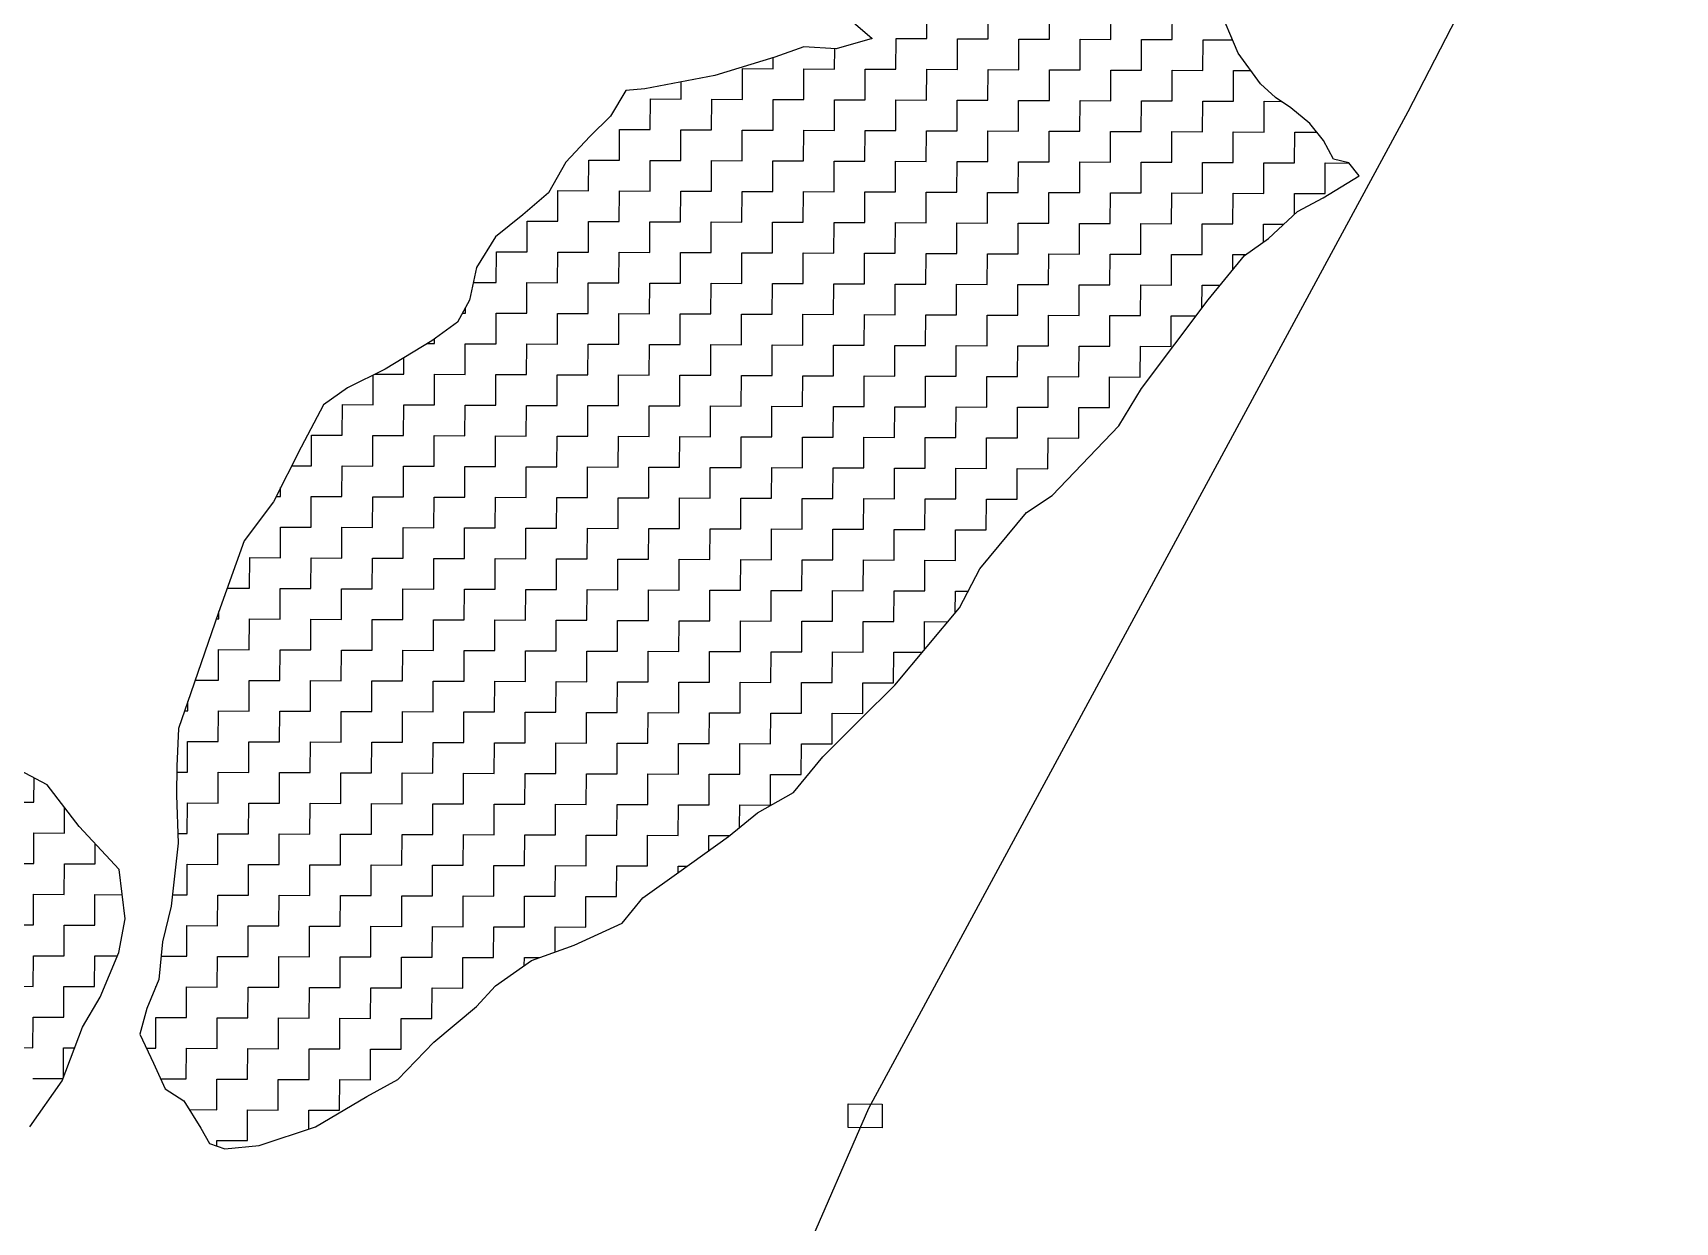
# Model space of a CAD drawing. Header units: metres. Extents: x 274536 to 279488, y 2074615 to 2078106.
# Drawn here: x 278947.5 to 279220.4, y 2076252.7 to 2076450.4 of the extents above; entities that cross this region are included whole.
import ezdxf

# ---------------------------------------------------------------- set-up
doc = ezdxf.new("R2010")
doc.units = ezdxf.units.M
doc.layers.add('POLY_HATCH', color=12, linetype='Continuous')
doc.layers.add('V_BOUND_LINE', color=7, linetype='Continuous')

msp = doc.modelspace()

# ---------------------------------------------------------------- linework, layer by layer
msp.add_lwpolyline([(279082.99, 2076272.33), (279088.66, 2076272.31), (279088.65, 2076268.38), (279082.97, 2076268.41)], close=True)
at = {"layer": 'POLY_HATCH', "linetype": 'Continuous'}
for p, q in [((279096.06, 2076449.43), (279096.08, 2076454.53)), ((279106.26, 2076449.39), (279106.28, 2076454.49)), ((279116.47, 2076449.35), (279116.49, 2076454.45)), ((279126.67, 2076449.31), (279126.69, 2076454.41)), ((279136.87, 2076449.27), (279136.89, 2076454.37)), ((279090.94, 2076444.35), (279090.96, 2076449.45)), ((279090.96, 2076449.45), (279096.06, 2076449.43)), ((279101.14, 2076444.31), (279101.16, 2076449.41)), ((279101.16, 2076449.41), (279106.26, 2076449.39)), ((279111.35, 2076444.27), (279111.36, 2076449.37)), ((279111.36, 2076449.37), (279116.47, 2076449.35)), ((279121.55, 2076444.23), (279121.57, 2076449.33)), ((279121.57, 2076449.33), (279126.67, 2076449.31)), ((279131.75, 2076444.19), (279131.77, 2076449.29)), ((279131.77, 2076449.29), (279136.87, 2076449.27)), ((279141.95, 2076444.15), (279141.97, 2076449.25)), ((279141.97, 2076449.25), (279146.89, 2076449.23)), ((279070.54, 2076444.42), (279070.55, 2076446.3)), ((279080.74, 2076444.38), (279080.75, 2076447.77)), ((279065.42, 2076439.34), (279065.44, 2076444.44)), ((279065.44, 2076444.44), (279070.54, 2076444.42)), ((279075.62, 2076439.3), (279075.64, 2076444.4)), ((279075.64, 2076444.4), (279080.74, 2076444.38)), ((279085.82, 2076439.26), (279085.84, 2076444.36)), ((279085.84, 2076444.36), (279090.94, 2076444.35)), ((279096.02, 2076439.23), (279096.04, 2076444.33)), ((279096.04, 2076444.33), (279101.14, 2076444.31)), ((279106.22, 2076439.19), (279106.24, 2076444.29)), ((279106.24, 2076444.29), (279111.35, 2076444.27)), ((279116.43, 2076439.15), (279116.45, 2076444.25)), ((279116.45, 2076444.25), (279121.55, 2076444.23)), ((279126.63, 2076439.11), (279126.65, 2076444.21)), ((279126.65, 2076444.21), (279131.75, 2076444.19)), ((279136.83, 2076439.07), (279136.85, 2076444.17)), ((279136.85, 2076444.17), (279141.95, 2076444.15)), ((279147.03, 2076439.03), (279147.05, 2076444.13)), ((279147.05, 2076444.13), (279149.91, 2076444.12)), ((279055.22, 2076439.38), (279055.23, 2076442.22)), ((279050.1, 2076434.3), (279050.12, 2076439.4)), ((279050.12, 2076439.4), (279055.22, 2076439.38)), ((279060.3, 2076434.26), (279060.32, 2076439.36)), ((279060.32, 2076439.36), (279065.42, 2076439.34)), ((279070.5, 2076434.22), (279070.52, 2076439.32)), ((279070.52, 2076439.32), (279075.62, 2076439.3)), ((279080.7, 2076434.18), (279080.72, 2076439.28)), ((279080.72, 2076439.28), (279085.82, 2076439.26)), ((279090.9, 2076434.14), (279090.92, 2076439.24)), ((279090.92, 2076439.24), (279096.02, 2076439.23)), ((279101.1, 2076434.1), (279101.12, 2076439.21)), ((279101.12, 2076439.21), (279106.22, 2076439.19)), ((279111.31, 2076434.07), (279111.33, 2076439.17)), ((279111.33, 2076439.17), (279116.43, 2076439.15)), ((279121.51, 2076434.03), (279121.53, 2076439.13)), ((279121.53, 2076439.13), (279126.63, 2076439.11)), ((279131.71, 2076433.99), (279131.73, 2076439.09)), ((279131.73, 2076439.09), (279136.83, 2076439.07)), ((279141.91, 2076433.95), (279141.93, 2076439.05)), ((279141.93, 2076439.05), (279147.03, 2076439.03)), ((279152.11, 2076433.91), (279152.13, 2076439.01)), ((279152.13, 2076439.01), (279154.98, 2076439)), ((279044.98, 2076429.22), (279045, 2076434.32)), ((279045, 2076434.32), (279050.1, 2076434.3)), ((279055.18, 2076429.18), (279055.2, 2076434.28)), ((279055.2, 2076434.28), (279060.3, 2076434.26)), ((279065.38, 2076429.14), (279065.4, 2076434.24)), ((279065.4, 2076434.24), (279070.5, 2076434.22)), ((279075.58, 2076429.1), (279075.6, 2076434.2)), ((279075.6, 2076434.2), (279080.7, 2076434.18)), ((279085.78, 2076429.06), (279085.8, 2076434.16)), ((279085.8, 2076434.16), (279090.9, 2076434.14)), ((279095.98, 2076429.02), (279096, 2076434.12)), ((279096, 2076434.12), (279101.1, 2076434.1)), ((279106.19, 2076428.98), (279106.21, 2076434.09)), ((279106.21, 2076434.09), (279111.31, 2076434.07)), ((279116.39, 2076428.95), (279116.41, 2076434.05)), ((279116.41, 2076434.05), (279121.51, 2076434.03)), ((279126.59, 2076428.91), (279126.61, 2076434.01)), ((279126.61, 2076434.01), (279131.71, 2076433.99)), ((279136.79, 2076428.87), (279136.81, 2076433.97)), ((279136.81, 2076433.97), (279141.91, 2076433.95)), ((279146.99, 2076428.83), (279147.01, 2076433.93)), ((279147.01, 2076433.93), (279152.11, 2076433.91)), ((279157.19, 2076428.79), (279157.21, 2076433.89)), ((279157.21, 2076433.89), (279160.88, 2076433.87)), ((279039.86, 2076424.14), (279039.88, 2076429.24)), ((279039.88, 2076429.24), (279044.98, 2076429.22)), ((279050.06, 2076424.1), (279050.08, 2076429.2)), ((279050.08, 2076429.2), (279055.18, 2076429.18)), ((279060.26, 2076424.06), (279060.28, 2076429.16)), ((279060.28, 2076429.16), (279065.38, 2076429.14)), ((279070.46, 2076424.02), (279070.48, 2076429.12)), ((279070.48, 2076429.12), (279075.58, 2076429.1)), ((279080.66, 2076423.98), (279080.68, 2076429.08)), ((279080.68, 2076429.08), (279085.78, 2076429.06)), ((279090.86, 2076423.94), (279090.88, 2076429.04)), ((279090.88, 2076429.04), (279095.98, 2076429.02)), ((279101.07, 2076423.9), (279101.09, 2076429)), ((279101.09, 2076429), (279106.19, 2076428.98)), ((279111.27, 2076423.86), (279111.29, 2076428.96)), ((279111.29, 2076428.96), (279116.39, 2076428.95)), ((279121.47, 2076423.83), (279121.49, 2076428.93)), ((279121.49, 2076428.93), (279126.59, 2076428.91)), ((279131.67, 2076423.79), (279131.69, 2076428.89)), ((279131.69, 2076428.89), (279136.79, 2076428.87)), ((279141.87, 2076423.75), (279141.89, 2076428.85)), ((279141.89, 2076428.85), (279146.99, 2076428.83)), ((279152.07, 2076423.71), (279152.09, 2076428.81)), ((279152.09, 2076428.81), (279157.19, 2076428.79)), ((279162.27, 2076423.67), (279162.29, 2076428.77)), ((279162.29, 2076428.77), (279166.25, 2076428.75)), ((279034.74, 2076419.06), (279034.76, 2076424.16)), ((279034.76, 2076424.16), (279039.86, 2076424.14)), ((279044.94, 2076419.02), (279044.96, 2076424.12)), ((279044.96, 2076424.12), (279050.06, 2076424.1)), ((279055.14, 2076418.98), (279055.16, 2076424.08)), ((279055.16, 2076424.08), (279060.26, 2076424.06)), ((279065.34, 2076418.94), (279065.36, 2076424.04)), ((279065.36, 2076424.04), (279070.46, 2076424.02)), ((279075.54, 2076418.9), (279075.56, 2076424)), ((279075.56, 2076424), (279080.66, 2076423.98)), ((279085.74, 2076418.86), (279085.76, 2076423.96)), ((279085.76, 2076423.96), (279090.86, 2076423.94)), ((279095.95, 2076418.82), (279095.96, 2076423.92)), ((279095.96, 2076423.92), (279101.07, 2076423.9)), ((279106.15, 2076418.78), (279106.17, 2076423.88)), ((279106.17, 2076423.88), (279111.27, 2076423.86)), ((279116.35, 2076418.74), (279116.37, 2076423.84)), ((279116.37, 2076423.84), (279121.47, 2076423.83)), ((279126.55, 2076418.7), (279126.57, 2076423.81)), ((279126.57, 2076423.81), (279131.67, 2076423.79)), ((279136.75, 2076418.67), (279136.77, 2076423.77)), ((279136.77, 2076423.77), (279141.87, 2076423.75)), ((279146.95, 2076418.63), (279146.97, 2076423.73)), ((279146.97, 2076423.73), (279152.07, 2076423.71)), ((279157.16, 2076420.22), (279157.17, 2076423.69)), ((279157.17, 2076423.69), (279162.27, 2076423.67)), ((279029.62, 2076413.98), (279029.64, 2076419.08)), ((279029.64, 2076419.08), (279034.74, 2076419.06)), ((279039.82, 2076413.94), (279039.84, 2076419.04)), ((279039.84, 2076419.04), (279044.94, 2076419.02)), ((279050.02, 2076413.9), (279050.04, 2076419)), ((279050.04, 2076419), (279055.14, 2076418.98)), ((279060.22, 2076413.86), (279060.24, 2076418.96)), ((279060.24, 2076418.96), (279065.34, 2076418.94)), ((279070.42, 2076413.82), (279070.44, 2076418.92)), ((279070.44, 2076418.92), (279075.54, 2076418.9)), ((279080.62, 2076413.78), (279080.64, 2076418.88)), ((279080.64, 2076418.88), (279085.74, 2076418.86)), ((279090.82, 2076413.74), (279090.84, 2076418.84)), ((279090.84, 2076418.84), (279095.95, 2076418.82)), ((279101.03, 2076413.7), (279101.05, 2076418.8)), ((279101.05, 2076418.8), (279106.15, 2076418.78)), ((279111.23, 2076413.66), (279111.25, 2076418.76)), ((279111.25, 2076418.76), (279116.35, 2076418.74)), ((279121.43, 2076413.62), (279121.45, 2076418.72)), ((279121.45, 2076418.72), (279126.55, 2076418.7)), ((279131.63, 2076413.58), (279131.65, 2076418.69)), ((279131.65, 2076418.69), (279136.75, 2076418.67)), ((279141.83, 2076413.55), (279141.85, 2076418.65)), ((279141.85, 2076418.65), (279146.95, 2076418.63)), ((279152.04, 2076415.62), (279152.05, 2076418.61)), ((279152.05, 2076418.61), (279155.41, 2076418.59)), ((279024.5, 2076408.9), (279024.52, 2076414)), ((279024.52, 2076414), (279029.62, 2076413.98)), ((279034.7, 2076408.86), (279034.72, 2076413.96)), ((279034.72, 2076413.96), (279039.82, 2076413.94)), ((279044.9, 2076408.82), (279044.92, 2076413.92)), ((279044.92, 2076413.92), (279050.02, 2076413.9)), ((279055.1, 2076408.78), (279055.12, 2076413.88)), ((279055.12, 2076413.88), (279060.22, 2076413.86)), ((279065.3, 2076408.74), (279065.32, 2076413.84)), ((279065.32, 2076413.84), (279070.42, 2076413.82)), ((279075.5, 2076408.7), (279075.52, 2076413.8)), ((279075.52, 2076413.8), (279080.62, 2076413.78)), ((279085.7, 2076408.66), (279085.72, 2076413.76)), ((279085.72, 2076413.76), (279090.82, 2076413.74)), ((279095.91, 2076408.62), (279095.93, 2076413.72)), ((279095.93, 2076413.72), (279101.03, 2076413.7)), ((279106.11, 2076408.58), (279106.13, 2076413.68)), ((279106.13, 2076413.68), (279111.23, 2076413.66)), ((279116.31, 2076408.54), (279116.33, 2076413.64)), ((279116.33, 2076413.64), (279121.43, 2076413.62)), ((279126.51, 2076408.5), (279126.53, 2076413.6)), ((279126.53, 2076413.6), (279131.63, 2076413.58)), ((279136.71, 2076408.46), (279136.73, 2076413.56)), ((279136.73, 2076413.56), (279141.83, 2076413.55)), ((279146.92, 2076411), (279146.93, 2076413.53)), ((279146.93, 2076413.53), (279149.07, 2076413.52)), ((279020.7, 2076408.91), (279024.5, 2076408.9)), ((279029.58, 2076403.78), (279029.6, 2076408.88)), ((279029.6, 2076408.88), (279034.7, 2076408.86)), ((279039.78, 2076403.74), (279039.8, 2076408.84)), ((279039.8, 2076408.84), (279044.9, 2076408.82)), ((279049.98, 2076403.7), (279050, 2076408.8)), ((279050, 2076408.8), (279055.1, 2076408.78)), ((279060.18, 2076403.66), (279060.2, 2076408.76)), ((279060.2, 2076408.76), (279065.3, 2076408.74)), ((279070.38, 2076403.62), (279070.4, 2076408.72)), ((279070.4, 2076408.72), (279075.5, 2076408.7)), ((279080.58, 2076403.58), (279080.6, 2076408.68)), ((279080.6, 2076408.68), (279085.7, 2076408.66)), ((279090.79, 2076403.54), (279090.81, 2076408.64)), ((279090.81, 2076408.64), (279095.91, 2076408.62)), ((279100.99, 2076403.5), (279101.01, 2076408.6)), ((279101.01, 2076408.6), (279106.11, 2076408.58)), ((279111.19, 2076403.46), (279111.21, 2076408.56)), ((279111.21, 2076408.56), (279116.31, 2076408.54)), ((279121.39, 2076403.42), (279121.41, 2076408.52)), ((279121.41, 2076408.52), (279126.51, 2076408.5)), ((279131.59, 2076403.38), (279131.61, 2076408.48)), ((279131.61, 2076408.48), (279136.71, 2076408.46)), ((279141.8, 2076404.61), (279141.81, 2076408.44)), ((279141.81, 2076408.44), (279144.83, 2076408.43)), ((279019.38, 2076403.82), (279019.38, 2076404.71)), ((279018.9, 2076403.82), (279019.38, 2076403.82)), ((279024.46, 2076398.7), (279024.48, 2076403.8)), ((279024.48, 2076403.8), (279029.58, 2076403.78)), ((279034.66, 2076398.66), (279034.68, 2076403.76)), ((279034.68, 2076403.76), (279039.78, 2076403.74)), ((279044.86, 2076398.62), (279044.88, 2076403.72)), ((279044.88, 2076403.72), (279049.98, 2076403.7)), ((279055.06, 2076398.58), (279055.08, 2076403.68)), ((279055.08, 2076403.68), (279060.18, 2076403.66)), ((279065.26, 2076398.54), (279065.28, 2076403.64)), ((279065.28, 2076403.64), (279070.38, 2076403.62)), ((279075.46, 2076398.5), (279075.48, 2076403.6)), ((279075.48, 2076403.6), (279080.58, 2076403.58)), ((279085.67, 2076398.46), (279085.69, 2076403.56)), ((279085.69, 2076403.56), (279090.79, 2076403.54)), ((279095.87, 2076398.42), (279095.89, 2076403.52)), ((279095.89, 2076403.52), (279100.99, 2076403.5)), ((279106.07, 2076398.38), (279106.09, 2076403.48)), ((279106.09, 2076403.48), (279111.19, 2076403.46)), ((279116.27, 2076398.34), (279116.29, 2076403.44)), ((279116.29, 2076403.44), (279121.39, 2076403.42)), ((279126.47, 2076398.3), (279126.49, 2076403.4)), ((279126.49, 2076403.4), (279131.59, 2076403.38)), ((279136.67, 2076398.26), (279136.69, 2076403.36)), ((279136.69, 2076403.36), (279140.84, 2076403.35)), ((279014.26, 2076398.74), (279014.26, 2076399.52)), ((279013.06, 2076398.74), (279014.26, 2076398.74)), ((279019.34, 2076393.61), (279019.36, 2076398.72)), ((279019.36, 2076398.72), (279024.46, 2076398.7)), ((279029.54, 2076393.58), (279029.56, 2076398.68)), ((279029.56, 2076398.68), (279034.66, 2076398.66)), ((279039.74, 2076393.54), (279039.76, 2076398.64)), ((279039.76, 2076398.64), (279044.86, 2076398.62)), ((279049.94, 2076393.5), (279049.96, 2076398.6)), ((279049.96, 2076398.6), (279055.06, 2076398.58)), ((279060.14, 2076393.46), (279060.16, 2076398.56)), ((279060.16, 2076398.56), (279065.26, 2076398.54)), ((279070.34, 2076393.42), (279070.36, 2076398.52)), ((279070.36, 2076398.52), (279075.46, 2076398.5)), ((279080.55, 2076393.38), (279080.56, 2076398.48)), ((279080.56, 2076398.48), (279085.67, 2076398.46)), ((279090.75, 2076393.34), (279090.77, 2076398.44)), ((279090.77, 2076398.44), (279095.87, 2076398.42)), ((279100.95, 2076393.3), (279100.97, 2076398.4)), ((279100.97, 2076398.4), (279106.07, 2076398.38)), ((279111.15, 2076393.26), (279111.17, 2076398.36)), ((279111.17, 2076398.36), (279116.27, 2076398.34)), ((279121.35, 2076393.22), (279121.37, 2076398.32)), ((279121.37, 2076398.32), (279126.47, 2076398.3)), ((279131.55, 2076393.18), (279131.57, 2076398.28)), ((279131.57, 2076398.28), (279136.67, 2076398.26)), ((279009.14, 2076393.65), (279009.15, 2076396.39)), ((279004.02, 2076388.57), (279004.04, 2076393.52)), ((279004.34, 2076393.67), (279009.14, 2076393.65)), ((279014.22, 2076388.53), (279014.24, 2076393.63)), ((279014.24, 2076393.63), (279019.34, 2076393.61)), ((279024.42, 2076388.49), (279024.44, 2076393.6)), ((279024.44, 2076393.6), (279029.54, 2076393.58)), ((279034.62, 2076388.46), (279034.64, 2076393.56)), ((279034.64, 2076393.56), (279039.74, 2076393.54)), ((279044.82, 2076388.42), (279044.84, 2076393.52)), ((279044.84, 2076393.52), (279049.94, 2076393.5)), ((279055.02, 2076388.38), (279055.04, 2076393.48)), ((279055.04, 2076393.48), (279060.14, 2076393.46)), ((279065.22, 2076388.34), (279065.24, 2076393.44)), ((279065.24, 2076393.44), (279070.34, 2076393.42)), ((279075.42, 2076388.3), (279075.44, 2076393.4)), ((279075.44, 2076393.4), (279080.55, 2076393.38)), ((279085.63, 2076388.26), (279085.65, 2076393.36)), ((279085.65, 2076393.36), (279090.75, 2076393.34)), ((279095.83, 2076388.22), (279095.85, 2076393.32)), ((279095.85, 2076393.32), (279100.95, 2076393.3)), ((279106.03, 2076388.18), (279106.05, 2076393.28)), ((279106.05, 2076393.28), (279111.15, 2076393.26)), ((279116.23, 2076388.14), (279116.25, 2076393.24)), ((279116.25, 2076393.24), (279121.35, 2076393.22)), ((279126.43, 2076388.1), (279126.45, 2076393.2)), ((279126.45, 2076393.2), (279131.55, 2076393.18)), ((278998.9, 2076383.49), (278998.92, 2076388.59)), ((278998.92, 2076388.59), (279004.02, 2076388.57)), ((279009.1, 2076383.45), (279009.12, 2076388.55)), ((279009.12, 2076388.55), (279014.22, 2076388.53)), ((279019.3, 2076383.41), (279019.32, 2076388.51)), ((279019.32, 2076388.51), (279024.42, 2076388.49)), ((279029.5, 2076383.37), (279029.52, 2076388.47)), ((279029.52, 2076388.47), (279034.62, 2076388.46)), ((279039.7, 2076383.34), (279039.72, 2076388.44)), ((279039.72, 2076388.44), (279044.82, 2076388.42)), ((279049.9, 2076383.3), (279049.92, 2076388.4)), ((279049.92, 2076388.4), (279055.02, 2076388.38)), ((279060.1, 2076383.26), (279060.12, 2076388.36)), ((279060.12, 2076388.36), (279065.22, 2076388.34)), ((279070.3, 2076383.22), (279070.32, 2076388.32)), ((279070.32, 2076388.32), (279075.42, 2076388.3)), ((279080.51, 2076383.18), (279080.53, 2076388.28)), ((279080.53, 2076388.28), (279085.63, 2076388.26)), ((279090.71, 2076383.14), (279090.73, 2076388.24)), ((279090.73, 2076388.24), (279095.83, 2076388.22)), ((279100.91, 2076383.1), (279100.93, 2076388.2)), ((279100.93, 2076388.2), (279106.03, 2076388.18)), ((279111.11, 2076383.06), (279111.13, 2076388.16)), ((279111.13, 2076388.16), (279116.23, 2076388.14)), ((279121.31, 2076383.02), (279121.33, 2076388.12)), ((279121.33, 2076388.12), (279126.43, 2076388.1)), ((278993.78, 2076378.41), (278993.8, 2076383.51)), ((278993.8, 2076383.51), (278998.9, 2076383.49)), ((279003.98, 2076378.37), (279004, 2076383.47)), ((279004, 2076383.47), (279009.1, 2076383.45)), ((279014.18, 2076378.33), (279014.2, 2076383.43)), ((279014.2, 2076383.43), (279019.3, 2076383.41)), ((279024.38, 2076378.29), (279024.4, 2076383.39)), ((279024.4, 2076383.39), (279029.5, 2076383.37)), ((279034.58, 2076378.25), (279034.6, 2076383.35)), ((279034.6, 2076383.35), (279039.7, 2076383.34)), ((279044.78, 2076378.21), (279044.8, 2076383.32)), ((279044.8, 2076383.32), (279049.9, 2076383.3)), ((279054.98, 2076378.18), (279055, 2076383.28)), ((279055, 2076383.28), (279060.1, 2076383.26)), ((279065.18, 2076378.14), (279065.2, 2076383.24)), ((279065.2, 2076383.24), (279070.3, 2076383.22)), ((279075.39, 2076378.1), (279075.41, 2076383.2)), ((279075.41, 2076383.2), (279080.51, 2076383.18)), ((279085.59, 2076378.06), (279085.61, 2076383.16)), ((279085.61, 2076383.16), (279090.71, 2076383.14)), ((279095.79, 2076378.02), (279095.81, 2076383.12)), ((279095.81, 2076383.12), (279100.91, 2076383.1)), ((279105.99, 2076377.98), (279106.01, 2076383.08)), ((279106.01, 2076383.08), (279111.11, 2076383.06)), ((279116.19, 2076377.94), (279116.21, 2076383.04)), ((279116.21, 2076383.04), (279121.31, 2076383.02)), ((278990.5, 2076378.42), (278993.78, 2076378.41)), ((278998.86, 2076373.29), (278998.88, 2076378.39)), ((278998.88, 2076378.39), (279003.98, 2076378.37)), ((279009.06, 2076373.25), (279009.08, 2076378.35)), ((279009.08, 2076378.35), (279014.18, 2076378.33)), ((279019.26, 2076373.21), (279019.28, 2076378.31)), ((279019.28, 2076378.31), (279024.38, 2076378.29)), ((279029.46, 2076373.17), (279029.48, 2076378.27)), ((279029.48, 2076378.27), (279034.58, 2076378.25)), ((279039.66, 2076373.13), (279039.68, 2076378.23)), ((279039.68, 2076378.23), (279044.78, 2076378.21)), ((279049.86, 2076373.09), (279049.88, 2076378.2)), ((279049.88, 2076378.2), (279054.98, 2076378.18)), ((279060.06, 2076373.06), (279060.08, 2076378.16)), ((279060.08, 2076378.16), (279065.18, 2076378.14)), ((279070.27, 2076373.02), (279070.29, 2076378.12)), ((279070.29, 2076378.12), (279075.39, 2076378.1)), ((279080.47, 2076372.98), (279080.49, 2076378.08)), ((279080.49, 2076378.08), (279085.59, 2076378.06)), ((279090.67, 2076372.94), (279090.69, 2076378.04)), ((279090.69, 2076378.04), (279095.79, 2076378.02)), ((279100.87, 2076372.9), (279100.89, 2076378)), ((279100.89, 2076378), (279105.99, 2076377.98)), ((279111.07, 2076372.86), (279111.09, 2076377.96)), ((279111.09, 2076377.96), (279116.19, 2076377.94)), ((278988.66, 2076373.33), (278988.66, 2076374.79)), ((278987.93, 2076373.33), (278988.66, 2076373.33)), ((278993.74, 2076368.21), (278993.76, 2076373.31)), ((278993.76, 2076373.31), (278998.86, 2076373.29)), ((279003.94, 2076368.17), (279003.96, 2076373.27)), ((279003.96, 2076373.27), (279009.06, 2076373.25)), ((279014.14, 2076368.13), (279014.16, 2076373.23)), ((279014.16, 2076373.23), (279019.26, 2076373.21)), ((279024.34, 2076368.09), (279024.36, 2076373.19)), ((279024.36, 2076373.19), (279029.46, 2076373.17)), ((279034.54, 2076368.05), (279034.56, 2076373.15)), ((279034.56, 2076373.15), (279039.66, 2076373.13)), ((279044.74, 2076368.01), (279044.76, 2076373.11)), ((279044.76, 2076373.11), (279049.86, 2076373.09)), ((279054.94, 2076367.97), (279054.96, 2076373.07)), ((279054.96, 2076373.07), (279060.06, 2076373.06)), ((279065.15, 2076367.94), (279065.16, 2076373.04)), ((279065.16, 2076373.04), (279070.27, 2076373.02)), ((279075.35, 2076367.9), (279075.37, 2076373)), ((279075.37, 2076373), (279080.47, 2076372.98)), ((279085.55, 2076367.86), (279085.57, 2076372.96)), ((279085.57, 2076372.96), (279090.67, 2076372.94)), ((279095.75, 2076367.82), (279095.77, 2076372.92)), ((279095.77, 2076372.92), (279100.87, 2076372.9)), ((279105.95, 2076367.78), (279105.97, 2076372.88)), ((279105.97, 2076372.88), (279111.07, 2076372.86)), ((278988.62, 2076363.13), (278988.64, 2076368.23)), ((278988.64, 2076368.23), (278993.74, 2076368.21)), ((278998.82, 2076363.09), (278998.84, 2076368.19)), ((278998.84, 2076368.19), (279003.94, 2076368.17)), ((279009.02, 2076363.05), (279009.04, 2076368.15)), ((279009.04, 2076368.15), (279014.14, 2076368.13)), ((279019.22, 2076363.01), (279019.24, 2076368.11)), ((279019.24, 2076368.11), (279024.34, 2076368.09)), ((279029.42, 2076362.97), (279029.44, 2076368.07)), ((279029.44, 2076368.07), (279034.54, 2076368.05)), ((279039.62, 2076362.93), (279039.64, 2076368.03)), ((279039.64, 2076368.03), (279044.74, 2076368.01)), ((279049.82, 2076362.89), (279049.84, 2076367.99)), ((279049.84, 2076367.99), (279054.94, 2076367.97)), ((279060.02, 2076362.85), (279060.04, 2076367.95)), ((279060.04, 2076367.95), (279065.15, 2076367.94)), ((279070.23, 2076362.81), (279070.25, 2076367.92)), ((279070.25, 2076367.92), (279075.35, 2076367.9)), ((279080.43, 2076362.78), (279080.45, 2076367.88)), ((279080.45, 2076367.88), (279085.55, 2076367.86)), ((279090.63, 2076362.74), (279090.65, 2076367.84)), ((279090.65, 2076367.84), (279095.75, 2076367.82)), ((279100.83, 2076362.7), (279100.85, 2076367.8)), ((279100.85, 2076367.8), (279105.95, 2076367.78)), ((278983.5, 2076358.05), (278983.52, 2076363.15)), ((278983.52, 2076363.15), (278988.62, 2076363.13)), ((278993.7, 2076358.01), (278993.72, 2076363.11)), ((278993.72, 2076363.11), (278998.82, 2076363.09)), ((279003.9, 2076357.97), (279003.92, 2076363.07)), ((279003.92, 2076363.07), (279009.02, 2076363.05)), ((279014.1, 2076357.93), (279014.12, 2076363.03)), ((279014.12, 2076363.03), (279019.22, 2076363.01)), ((279024.3, 2076357.89), (279024.32, 2076362.99)), ((279024.32, 2076362.99), (279029.42, 2076362.97)), ((279034.5, 2076357.85), (279034.52, 2076362.95)), ((279034.52, 2076362.95), (279039.62, 2076362.93)), ((279044.7, 2076357.81), (279044.72, 2076362.91)), ((279044.72, 2076362.91), (279049.82, 2076362.89)), ((279054.9, 2076357.77), (279054.92, 2076362.87)), ((279054.92, 2076362.87), (279060.02, 2076362.85)), ((279065.11, 2076357.73), (279065.13, 2076362.83)), ((279065.13, 2076362.83), (279070.23, 2076362.81)), ((279075.31, 2076357.69), (279075.33, 2076362.8)), ((279075.33, 2076362.8), (279080.43, 2076362.78)), ((279085.51, 2076357.66), (279085.53, 2076362.76)), ((279085.53, 2076362.76), (279090.63, 2076362.74)), ((279095.71, 2076357.62), (279095.73, 2076362.72)), ((279095.73, 2076362.72), (279100.83, 2076362.7)), ((279105.93, 2076362.68), (279106.04, 2076362.68)), ((279105.93, 2076362.54), (279105.93, 2076362.68)), ((278979.77, 2076358.06), (278983.5, 2076358.05)), ((278988.58, 2076352.93), (278988.6, 2076358.03)), ((278988.6, 2076358.03), (278993.7, 2076358.01)), ((278998.78, 2076352.89), (278998.8, 2076357.99)), ((278998.8, 2076357.99), (279003.9, 2076357.97)), ((279008.98, 2076352.85), (279009, 2076357.95)), ((279009, 2076357.95), (279014.1, 2076357.93)), ((279019.18, 2076352.81), (279019.2, 2076357.91)), ((279019.2, 2076357.91), (279024.3, 2076357.89)), ((279029.38, 2076352.77), (279029.4, 2076357.87)), ((279029.4, 2076357.87), (279034.5, 2076357.85)), ((279039.58, 2076352.73), (279039.6, 2076357.83)), ((279039.6, 2076357.83), (279044.7, 2076357.81)), ((279049.78, 2076352.69), (279049.8, 2076357.79)), ((279049.8, 2076357.79), (279054.9, 2076357.77)), ((279059.99, 2076352.65), (279060.01, 2076357.75)), ((279060.01, 2076357.75), (279065.11, 2076357.73)), ((279070.19, 2076352.61), (279070.21, 2076357.71)), ((279070.21, 2076357.71), (279075.31, 2076357.69)), ((279080.39, 2076352.57), (279080.41, 2076357.67)), ((279080.41, 2076357.67), (279085.51, 2076357.66)), ((279090.59, 2076352.54), (279090.61, 2076357.64)), ((279090.61, 2076357.64), (279095.71, 2076357.62)), ((279100.8, 2076353.97), (279100.81, 2076357.6)), ((279100.81, 2076357.6), (279102.95, 2076357.59)), ((278977.95, 2076352.97), (278978.38, 2076352.97)), ((278978.38, 2076352.97), (278978.38, 2076354.21)), ((278983.46, 2076347.85), (278983.48, 2076352.95)), ((278983.48, 2076352.95), (278988.58, 2076352.93)), ((278993.66, 2076347.81), (278993.68, 2076352.91)), ((278993.68, 2076352.91), (278998.78, 2076352.89)), ((279003.86, 2076347.77), (279003.88, 2076352.87)), ((279003.88, 2076352.87), (279008.98, 2076352.85)), ((279014.06, 2076347.73), (279014.08, 2076352.83)), ((279014.08, 2076352.83), (279019.18, 2076352.81)), ((279024.26, 2076347.69), (279024.28, 2076352.79)), ((279024.28, 2076352.79), (279029.38, 2076352.77)), ((279034.46, 2076347.65), (279034.48, 2076352.75)), ((279034.48, 2076352.75), (279039.58, 2076352.73)), ((279044.66, 2076347.61), (279044.68, 2076352.71)), ((279044.68, 2076352.71), (279049.78, 2076352.69)), ((279054.87, 2076347.57), (279054.89, 2076352.67)), ((279054.89, 2076352.67), (279059.99, 2076352.65)), ((279065.07, 2076347.53), (279065.09, 2076352.63)), ((279065.09, 2076352.63), (279070.19, 2076352.61)), ((279075.27, 2076347.49), (279075.29, 2076352.59)), ((279075.29, 2076352.59), (279080.39, 2076352.57)), ((279085.47, 2076347.45), (279085.49, 2076352.55)), ((279085.49, 2076352.55), (279090.59, 2076352.54)), ((279095.67, 2076347.84), (279095.69, 2076352.52)), ((279095.69, 2076352.52), (279099.56, 2076352.5)), ((278978.34, 2076342.77), (278978.36, 2076347.87)), ((278978.36, 2076347.87), (278983.46, 2076347.85)), ((278988.54, 2076342.73), (278988.56, 2076347.83)), ((278988.56, 2076347.83), (278993.66, 2076347.81)), ((278998.74, 2076342.69), (278998.76, 2076347.79)), ((278998.76, 2076347.79), (279003.86, 2076347.77)), ((279008.94, 2076342.65), (279008.96, 2076347.75)), ((279008.96, 2076347.75), (279014.06, 2076347.73)), ((279019.14, 2076342.61), (279019.16, 2076347.71)), ((279019.16, 2076347.71), (279024.26, 2076347.69)), ((279029.34, 2076342.57), (279029.36, 2076347.67)), ((279029.36, 2076347.67), (279034.46, 2076347.65)), ((279039.54, 2076342.53), (279039.56, 2076347.63)), ((279039.56, 2076347.63), (279044.66, 2076347.61)), ((279049.75, 2076342.49), (279049.76, 2076347.59)), ((279049.76, 2076347.59), (279054.87, 2076347.57)), ((279059.95, 2076342.45), (279059.97, 2076347.55)), ((279059.97, 2076347.55), (279065.07, 2076347.53)), ((279070.15, 2076342.41), (279070.17, 2076347.51)), ((279070.17, 2076347.51), (279075.27, 2076347.49)), ((279080.35, 2076342.37), (279080.37, 2076347.47)), ((279080.37, 2076347.47), (279085.47, 2076347.45)), ((279090.55, 2076342.33), (279090.57, 2076347.43)), ((279090.57, 2076347.43), (279095.32, 2076347.42)), ((278974.43, 2076342.78), (278978.34, 2076342.77)), ((278983.42, 2076337.65), (278983.44, 2076342.75)), ((278983.44, 2076342.75), (278988.54, 2076342.73)), ((278993.62, 2076337.61), (278993.64, 2076342.71)), ((278993.64, 2076342.71), (278998.74, 2076342.69)), ((279003.82, 2076337.57), (279003.84, 2076342.67)), ((279003.84, 2076342.67), (279008.94, 2076342.65)), ((279014.02, 2076337.53), (279014.04, 2076342.63)), ((279014.04, 2076342.63), (279019.14, 2076342.61)), ((279024.22, 2076337.49), (279024.24, 2076342.59)), ((279024.24, 2076342.59), (279029.34, 2076342.57)), ((279034.42, 2076337.45), (279034.44, 2076342.55)), ((279034.44, 2076342.55), (279039.54, 2076342.53)), ((279044.62, 2076337.41), (279044.64, 2076342.51)), ((279044.64, 2076342.51), (279049.75, 2076342.49)), ((279054.83, 2076337.37), (279054.85, 2076342.47)), ((279054.85, 2076342.47), (279059.95, 2076342.45)), ((279065.03, 2076337.33), (279065.05, 2076342.43)), ((279065.05, 2076342.43), (279070.15, 2076342.41)), ((279075.23, 2076337.29), (279075.25, 2076342.39)), ((279075.25, 2076342.39), (279080.35, 2076342.37)), ((279085.43, 2076337.25), (279085.45, 2076342.35)), ((279085.45, 2076342.35), (279090.55, 2076342.33)), ((278973.22, 2076337.69), (278973.22, 2076339.24)), ((278972.7, 2076337.69), (278973.22, 2076337.69)), ((278978.3, 2076332.57), (278978.32, 2076337.67)), ((278978.32, 2076337.67), (278983.42, 2076337.65)), ((278988.5, 2076332.53), (278988.52, 2076337.63)), ((278988.52, 2076337.63), (278993.62, 2076337.61)), ((278998.7, 2076332.49), (278998.72, 2076337.59)), ((278998.72, 2076337.59), (279003.82, 2076337.57)), ((279008.9, 2076332.45), (279008.92, 2076337.55)), ((279008.92, 2076337.55), (279014.02, 2076337.53)), ((279019.1, 2076332.41), (279019.12, 2076337.51)), ((279019.12, 2076337.51), (279024.22, 2076337.49)), ((279029.3, 2076332.37), (279029.32, 2076337.47)), ((279029.32, 2076337.47), (279034.42, 2076337.45)), ((279039.5, 2076332.33), (279039.52, 2076337.43)), ((279039.52, 2076337.43), (279044.62, 2076337.41)), ((279049.71, 2076332.29), (279049.73, 2076337.39)), ((279049.73, 2076337.39), (279054.83, 2076337.37)), ((279059.91, 2076332.25), (279059.93, 2076337.35)), ((279059.93, 2076337.35), (279065.03, 2076337.33)), ((279070.11, 2076332.21), (279070.13, 2076337.31)), ((279070.13, 2076337.31), (279075.23, 2076337.29)), ((279080.31, 2076332.17), (279080.33, 2076337.27)), ((279080.33, 2076337.27), (279085.43, 2076337.25)), ((278973.18, 2076327.48), (278973.2, 2076332.59)), ((278973.2, 2076332.59), (278978.3, 2076332.57)), ((278983.38, 2076327.45), (278983.4, 2076332.55)), ((278983.4, 2076332.55), (278988.5, 2076332.53)), ((278993.58, 2076327.41), (278993.6, 2076332.51)), ((278993.6, 2076332.51), (278998.7, 2076332.49)), ((279003.78, 2076327.37), (279003.8, 2076332.47)), ((279003.8, 2076332.47), (279008.9, 2076332.45)), ((279013.98, 2076327.33), (279014, 2076332.43)), ((279014, 2076332.43), (279019.1, 2076332.41)), ((279024.18, 2076327.29), (279024.2, 2076332.39)), ((279024.2, 2076332.39), (279029.3, 2076332.37)), ((279034.38, 2076327.25), (279034.4, 2076332.35)), ((279034.4, 2076332.35), (279039.5, 2076332.33)), ((279044.59, 2076327.21), (279044.61, 2076332.31)), ((279044.61, 2076332.31), (279049.71, 2076332.29)), ((279054.79, 2076327.17), (279054.81, 2076332.27)), ((279054.81, 2076332.27), (279059.91, 2076332.25)), ((279064.99, 2076327.13), (279065.01, 2076332.23)), ((279065.01, 2076332.23), (279070.11, 2076332.21)), ((279075.19, 2076327.09), (279075.21, 2076332.19)), ((279075.21, 2076332.19), (279080.31, 2076332.17)), ((278947.66, 2076322.48), (278947.67, 2076326.54)), ((278971.39, 2076327.49), (278973.18, 2076327.48)), ((278978.26, 2076322.36), (278978.28, 2076327.46)), ((278978.28, 2076327.46), (278983.38, 2076327.45)), ((278988.46, 2076322.32), (278988.48, 2076327.43)), ((278988.48, 2076327.43), (278993.58, 2076327.41)), ((278998.66, 2076322.29), (278998.68, 2076327.39)), ((278998.68, 2076327.39), (279003.78, 2076327.37)), ((279008.86, 2076322.25), (279008.88, 2076327.35)), ((279008.88, 2076327.35), (279013.98, 2076327.33)), ((279019.06, 2076322.21), (279019.08, 2076327.31)), ((279019.08, 2076327.31), (279024.18, 2076327.29)), ((279029.26, 2076322.17), (279029.28, 2076327.27)), ((279029.28, 2076327.27), (279034.38, 2076327.25)), ((279039.47, 2076322.13), (279039.48, 2076327.23)), ((279039.48, 2076327.23), (279044.59, 2076327.21)), ((279049.67, 2076322.09), (279049.69, 2076327.19)), ((279049.69, 2076327.19), (279054.79, 2076327.17)), ((279059.87, 2076322.05), (279059.89, 2076327.15)), ((279059.89, 2076327.15), (279064.99, 2076327.13)), ((279070.07, 2076322.01), (279070.09, 2076327.11)), ((279070.09, 2076327.11), (279075.19, 2076327.09)), ((278942.55, 2076322.5), (278947.66, 2076322.48)), ((278952.74, 2076317.36), (278952.75, 2076321.64)), ((278973.14, 2076317.28), (278973.16, 2076322.38)), ((278973.16, 2076322.38), (278978.26, 2076322.36)), ((278983.34, 2076317.24), (278983.36, 2076322.34)), ((278983.36, 2076322.34), (278988.46, 2076322.32)), ((278993.54, 2076317.2), (278993.56, 2076322.31)), ((278993.56, 2076322.31), (278998.66, 2076322.29)), ((279003.74, 2076317.17), (279003.76, 2076322.27)), ((279003.76, 2076322.27), (279008.86, 2076322.25)), ((279013.94, 2076317.13), (279013.96, 2076322.23)), ((279013.96, 2076322.23), (279019.06, 2076322.21)), ((279024.14, 2076317.09), (279024.16, 2076322.19)), ((279024.16, 2076322.19), (279029.26, 2076322.17)), ((279034.35, 2076317.05), (279034.36, 2076322.15)), ((279034.36, 2076322.15), (279039.47, 2076322.13)), ((279044.55, 2076317.01), (279044.57, 2076322.11)), ((279044.57, 2076322.11), (279049.67, 2076322.09)), ((279054.75, 2076316.97), (279054.77, 2076322.07)), ((279054.77, 2076322.07), (279059.87, 2076322.05)), ((279064.95, 2076318.3), (279064.97, 2076322.03)), ((279064.97, 2076322.03), (279070.07, 2076322.01)), ((278947.62, 2076312.28), (278947.64, 2076317.38)), ((278947.64, 2076317.38), (278952.74, 2076317.36)), ((278957.82, 2076312.24), (278957.83, 2076315.62)), ((278971.58, 2076317.29), (278973.14, 2076317.28)), ((278978.22, 2076312.16), (278978.24, 2076317.26)), ((278978.24, 2076317.26), (278983.34, 2076317.24)), ((278988.42, 2076312.12), (278988.44, 2076317.22)), ((278988.44, 2076317.22), (278993.54, 2076317.2)), ((278998.62, 2076312.08), (278998.64, 2076317.18)), ((278998.64, 2076317.18), (279003.74, 2076317.17)), ((279008.82, 2076312.05), (279008.84, 2076317.15)), ((279008.84, 2076317.15), (279013.94, 2076317.13)), ((279019.02, 2076312.01), (279019.04, 2076317.11)), ((279019.04, 2076317.11), (279024.14, 2076317.09)), ((279029.22, 2076311.97), (279029.24, 2076317.07)), ((279029.24, 2076317.07), (279034.35, 2076317.05)), ((279039.43, 2076311.93), (279039.45, 2076317.03)), ((279039.45, 2076317.03), (279044.55, 2076317.01)), ((279049.63, 2076311.89), (279049.65, 2076316.99)), ((279049.65, 2076316.99), (279054.75, 2076316.97)), ((279059.84, 2076314.44), (279059.85, 2076316.95)), ((279059.85, 2076316.95), (279063.29, 2076316.94)), ((278942.52, 2076312.3), (278947.62, 2076312.28)), ((278952.7, 2076307.16), (278952.72, 2076312.26)), ((278952.72, 2076312.26), (278957.82, 2076312.24)), ((278973.1, 2076307.08), (278973.12, 2076312.18)), ((278973.12, 2076312.18), (278978.22, 2076312.16)), ((278983.3, 2076307.04), (278983.32, 2076312.14)), ((278983.32, 2076312.14), (278988.42, 2076312.12)), ((278993.5, 2076307), (278993.52, 2076312.1)), ((278993.52, 2076312.1), (278998.62, 2076312.08)), ((279003.7, 2076306.96), (279003.72, 2076312.06)), ((279003.72, 2076312.06), (279008.82, 2076312.05)), ((279013.9, 2076306.92), (279013.92, 2076312.03)), ((279013.92, 2076312.03), (279019.02, 2076312.01)), ((279024.1, 2076306.89), (279024.12, 2076311.99)), ((279024.12, 2076311.99), (279029.22, 2076311.97)), ((279034.31, 2076306.85), (279034.33, 2076311.95)), ((279034.33, 2076311.95), (279039.43, 2076311.93)), ((279044.51, 2076306.81), (279044.53, 2076311.91)), ((279044.53, 2076311.91), (279049.63, 2076311.89)), ((279054.72, 2076310.77), (279054.73, 2076311.87)), ((279054.73, 2076311.87), (279056.25, 2076311.86)), ((278947.58, 2076302.08), (278947.6, 2076307.18)), ((278947.6, 2076307.18), (278952.7, 2076307.16)), ((278957.78, 2076302.04), (278957.8, 2076307.14)), ((278957.8, 2076307.14), (278962.32, 2076307.12)), ((278970.66, 2076307.09), (278973.1, 2076307.08)), ((278978.18, 2076301.96), (278978.2, 2076307.06)), ((278978.2, 2076307.06), (278983.3, 2076307.04)), ((278988.38, 2076301.92), (278988.4, 2076307.02)), ((278988.4, 2076307.02), (278993.5, 2076307)), ((278998.58, 2076301.88), (278998.6, 2076306.98)), ((278998.6, 2076306.98), (279003.7, 2076306.96)), ((279008.78, 2076301.84), (279008.8, 2076306.94)), ((279008.8, 2076306.94), (279013.9, 2076306.92)), ((279018.98, 2076301.8), (279019, 2076306.91)), ((279019, 2076306.91), (279024.1, 2076306.89)), ((279029.19, 2076301.77), (279029.21, 2076306.87)), ((279029.21, 2076306.87), (279034.31, 2076306.85)), ((279039.39, 2076301.73), (279039.41, 2076306.83)), ((279039.41, 2076306.83), (279044.51, 2076306.81)), ((278942.48, 2076302.1), (278947.58, 2076302.08)), ((278952.66, 2076296.96), (278952.68, 2076302.06)), ((278952.68, 2076302.06), (278957.78, 2076302.04)), ((278973.06, 2076296.88), (278973.08, 2076301.98)), ((278973.08, 2076301.98), (278978.18, 2076301.96)), ((278983.26, 2076296.84), (278983.28, 2076301.94)), ((278983.28, 2076301.94), (278988.38, 2076301.92)), ((278993.46, 2076296.8), (278993.48, 2076301.9)), ((278993.48, 2076301.9), (278998.58, 2076301.88)), ((279003.66, 2076296.76), (279003.68, 2076301.86)), ((279003.68, 2076301.86), (279008.78, 2076301.84)), ((279013.86, 2076296.72), (279013.88, 2076301.82)), ((279013.88, 2076301.82), (279018.98, 2076301.8)), ((279024.07, 2076296.68), (279024.08, 2076301.78)), ((279024.08, 2076301.78), (279029.19, 2076301.77)), ((279034.27, 2076297.58), (279034.29, 2076301.75)), ((279034.29, 2076301.75), (279039.39, 2076301.73)), ((278947.54, 2076291.88), (278947.56, 2076296.98)), ((278947.56, 2076296.98), (278952.66, 2076296.96)), ((278957.74, 2076291.84), (278957.76, 2076296.94)), ((278957.76, 2076296.94), (278961.53, 2076296.93)), ((278968.78, 2076296.9), (278973.06, 2076296.88)), ((278978.14, 2076291.76), (278978.16, 2076296.86)), ((278978.16, 2076296.86), (278983.26, 2076296.84)), ((278988.34, 2076291.72), (278988.36, 2076296.82)), ((278988.36, 2076296.82), (278993.46, 2076296.8)), ((278998.54, 2076291.68), (278998.56, 2076296.78)), ((278998.56, 2076296.78), (279003.66, 2076296.76)), ((279008.74, 2076291.64), (279008.76, 2076296.74)), ((279008.76, 2076296.74), (279013.86, 2076296.72)), ((279018.95, 2076291.6), (279018.96, 2076296.7)), ((279018.96, 2076296.7), (279024.07, 2076296.68)), ((279029.16, 2076295.34), (279029.17, 2076296.66)), ((279029.17, 2076296.66), (279031.68, 2076296.66)), ((278942.44, 2076291.9), (278947.54, 2076291.88)), ((278952.62, 2076286.76), (278952.64, 2076291.86)), ((278952.64, 2076291.86), (278957.74, 2076291.84)), ((278967.91, 2076291.8), (278967.94, 2076291.8)), ((278967.94, 2076291.8), (278967.94, 2076291.87)), ((278973.02, 2076286.68), (278973.04, 2076291.78)), ((278973.04, 2076291.78), (278978.14, 2076291.76)), ((278983.22, 2076286.64), (278983.24, 2076291.74)), ((278983.24, 2076291.74), (278988.34, 2076291.72)), ((278993.42, 2076286.6), (278993.44, 2076291.7)), ((278993.44, 2076291.7), (278998.54, 2076291.68)), ((279003.62, 2076286.56), (279003.64, 2076291.66)), ((279003.64, 2076291.66), (279008.74, 2076291.64)), ((279013.82, 2076286.52), (279013.84, 2076291.62)), ((279013.84, 2076291.62), (279018.95, 2076291.6)), ((278947.5, 2076281.68), (278947.52, 2076286.78)), ((278947.52, 2076286.78), (278952.62, 2076286.76)), ((278967.9, 2076281.6), (278967.92, 2076286.7)), ((278967.92, 2076286.7), (278973.02, 2076286.68)), ((278978.1, 2076281.56), (278978.12, 2076286.66)), ((278978.12, 2076286.66), (278983.22, 2076286.64)), ((278988.3, 2076281.52), (278988.32, 2076286.62)), ((278988.32, 2076286.62), (278993.42, 2076286.6)), ((278998.5, 2076281.48), (278998.52, 2076286.58)), ((278998.52, 2076286.58), (279003.62, 2076286.56)), ((279008.7, 2076281.44), (279008.72, 2076286.54)), ((279008.72, 2076286.54), (279013.82, 2076286.52)), ((278942.4, 2076281.7), (278947.5, 2076281.68)), ((278952.58, 2076276.78), (278952.6, 2076281.66)), ((278952.6, 2076281.66), (278954.41, 2076281.65)), ((278966.35, 2076281.6), (278967.9, 2076281.6)), ((278972.98, 2076276.48), (278973, 2076281.58)), ((278973, 2076281.58), (278978.1, 2076281.56)), ((278983.18, 2076276.44), (278983.2, 2076281.54)), ((278983.2, 2076281.54), (278988.3, 2076281.52)), ((278993.38, 2076276.4), (278993.4, 2076281.5)), ((278993.4, 2076281.5), (278998.5, 2076281.48)), ((279003.58, 2076276.36), (279003.6, 2076281.46)), ((279003.6, 2076281.46), (279008.7, 2076281.44)), ((278947.48, 2076276.58), (278952.5, 2076276.56)), ((278968.72, 2076276.5), (278972.98, 2076276.48)), ((278978.06, 2076271.36), (278978.08, 2076276.46)), ((278978.08, 2076276.46), (278983.18, 2076276.44)), ((278988.26, 2076271.32), (278988.28, 2076276.42)), ((278988.28, 2076276.42), (278993.38, 2076276.4)), ((278998.46, 2076271.28), (278998.48, 2076276.38)), ((278998.48, 2076276.38), (279003.58, 2076276.36)), ((278973.51, 2076271.38), (278978.06, 2076271.36)), ((278983.14, 2076266.24), (278983.16, 2076271.34)), ((278983.16, 2076271.34), (278988.26, 2076271.32)), ((278993.35, 2076268.14), (278993.36, 2076271.3)), ((278993.36, 2076271.3), (278998.46, 2076271.28)), ((278978.04, 2076266.26), (278983.14, 2076266.24)), ((278978.04, 2076265.32), (278978.04, 2076266.26))]:
    msp.add_line(p, q, dxfattribs=at)
at = {"layer": 'POLY_HATCH'}
for p, q in [((279147.82, 2076447.03), (279144.45, 2076454.99)), ((279083.03, 2076452.85), (279086.99, 2076449.43)), ((279086.99, 2076449.43), (279081.02, 2076447.75)), ((279070.79, 2076446.37), (279060.83, 2076443.29)), ((279075.62, 2076448.06), (279070.79, 2076446.37)), ((279081.02, 2076447.75), (279075.62, 2076448.06)), ((279151.5, 2076441.91), (279147.82, 2076447.03)), ((279060.83, 2076443.29), (279049.18, 2076441.06)), ((279046.05, 2076440.79), (279043.48, 2076436.54)), ((279049.18, 2076441.06), (279046.05, 2076440.79)), ((279154.04, 2076439.63), (279151.5, 2076441.91)), ((279156.59, 2076437.91), (279154.04, 2076439.63)), ((279159.71, 2076435.35), (279156.59, 2076437.91)), ((279043.48, 2076436.54), (279040.06, 2076433.15)), ((279161.97, 2076432.5), (279159.71, 2076435.35)), ((279040.06, 2076433.15), (279036.06, 2076428.9)), ((279163.66, 2076429.37), (279161.97, 2076432.5)), ((279166.22, 2076428.79), (279163.66, 2076429.37)), ((279036.06, 2076428.9), (279033.2, 2076423.8)), ((279161.95, 2076422.96), (279167.93, 2076426.63)), ((279167.93, 2076426.63), (279166.22, 2076428.79)), ((279033.2, 2076423.8), (279028.93, 2076420.13)), ((279157.68, 2076420.71), (279161.95, 2076422.96)), ((279028.93, 2076420.13), (279024.37, 2076416.46)), ((279152.84, 2076416.19), (279157.68, 2076420.71)), ((279024.37, 2076416.46), (279021.23, 2076411.36)), ((279148.85, 2076413.36), (279152.84, 2076416.19)), ((279142.85, 2076406.01), (279148.85, 2076413.36)), ((279021.23, 2076411.36), (279020.07, 2076405.97)), ((279020.07, 2076405.97), (279018.07, 2076402.29)), ((279131.72, 2076391.29), (279142.85, 2076406.01)), ((279018.07, 2076402.29), (279013.79, 2076399.18)), ((279013.79, 2076399.18), (279006.02, 2076394.5)), ((279006.02, 2076394.5), (278999.76, 2076391.4)), ((278999.76, 2076391.4), (278995.77, 2076388.58)), ((279128, 2076385.05), (279131.72, 2076391.29)), ((278995.77, 2076388.58), (278992.05, 2076381.5)), ((279116.88, 2076373.46), (279128, 2076385.05)), ((278992.05, 2076381.5), (278987.47, 2076372.43)), ((278987.47, 2076372.43), (278982.61, 2076365.92)), ((279112.61, 2076370.64), (279116.88, 2076373.46)), ((279104.9, 2076361.3), (279112.61, 2076370.64)), ((278982.61, 2076365.92), (278978.31, 2076354.01)), ((279101.47, 2076354.78), (279104.9, 2076361.3)), ((278978.31, 2076354.01), (278973.71, 2076340.69)), ((279090.75, 2076341.94), (279101.47, 2076354.78)), ((279085.04, 2076336.28), (279090.75, 2076341.94)), ((278973.71, 2076340.69), (278971.7, 2076334.73)), ((278971.7, 2076334.73), (278971.39, 2076328.49)), ((279078.77, 2076330.06), (279085.04, 2076336.28)), ((278949.85, 2076325.39), (278943.48, 2076328.74)), ((278971.39, 2076328.49), (278971.37, 2076323.66)), ((279073.92, 2076324.12), (279078.77, 2076330.06)), ((278955.2, 2076318.47), (278949.85, 2076325.39)), ((278971.37, 2076323.66), (278971.63, 2076315.71)), ((279067.94, 2076320.74), (279073.92, 2076324.12)), ((279063.1, 2076316.78), (279067.94, 2076320.74)), ((278961.82, 2076311.29), (278955.2, 2076318.47)), ((278971.63, 2076315.71), (278970.45, 2076305.21)), ((279054.84, 2076310.85), (279063.1, 2076316.78)), ((278962.81, 2076303.11), (278961.82, 2076311.29)), ((279048.85, 2076306.62), (279054.84, 2076310.85)), ((279045.43, 2076302.37), (279048.85, 2076306.62)), ((278970.45, 2076305.21), (278969.01, 2076299.26)), ((278961.76, 2076297.49), (278962.81, 2076303.11)), ((279037.46, 2076298.71), (279045.43, 2076302.37)), ((278969.01, 2076299.26), (278968.42, 2076293.02)), ((279030.35, 2076296.18), (279037.46, 2076298.71)), ((278958.67, 2076290.1), (278961.76, 2076297.49)), ((279024.37, 2076291.95), (279030.35, 2076296.18)), ((278968.42, 2076293.02), (278966.41, 2076288.2)), ((278955.71, 2076285.09), (278958.67, 2076290.1)), ((279021.23, 2076288.55), (279024.37, 2076291.95)), ((278966.41, 2076288.2), (278965.26, 2076283.94)), ((279014.11, 2076282.62), (279021.23, 2076288.55)), ((278952.35, 2076276.16), (278955.71, 2076285.09)), ((278965.26, 2076283.94), (278967.51, 2076279.11)), ((279008.12, 2076276.4), (279014.11, 2076282.62)), ((278967.51, 2076279.11), (278969.48, 2076274.84)), ((279002.99, 2076273.58), (279008.12, 2076276.4)), ((278946.95, 2076268.51), (278952.35, 2076276.16)), ((278969.48, 2076274.84), (278972.6, 2076272.84)), ((278972.6, 2076272.84), (278975.42, 2076268.29)), ((278994.45, 2076268.5), (279002.99, 2076273.58)), ((278975.42, 2076268.29), (278976.83, 2076265.73)), ((278985.07, 2076265.41), (278994.45, 2076268.5)), ((278976.83, 2076265.73), (278979.38, 2076264.87)), ((278979.38, 2076264.87), (278985.07, 2076265.41))]:
    msp.add_line(p, q, dxfattribs=at)
at = {"layer": 'V_BOUND_LINE'}
for p, q in [((279220.45, 2076523.63), (279176.04, 2076437.25)), ((279176.04, 2076437.25), (279086.35, 2076271.6)), ((279086.35, 2076271.6), (279073.84, 2076242.76))]:
    msp.add_line(p, q, dxfattribs=at)

doc.saveas('drawing.dxf')
